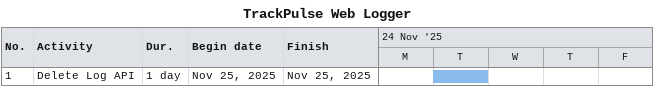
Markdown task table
TrackPulse Web Logger

| ID | Task | Duration | Start | Finish |
|---|---|---|---|---|
| 1 | Delete Log API | 1d | 2025-11-25 | 2025-11-25 |
